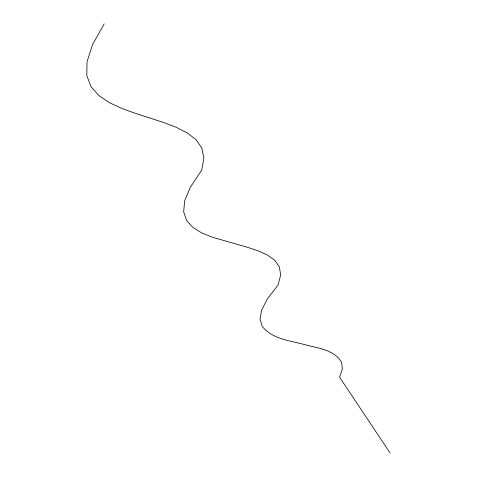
<?xml version="1.0" encoding="UTF-8"?>
<svg xmlns="http://www.w3.org/2000/svg" width="477" height="477" viewBox="0 0 477 477"><rect width="100%" height="100%" fill="white"/><g stroke="black" fill="none" stroke-linecap="round" stroke-linejoin="round"><path stroke-width="0.72" d="M104.177 23.85L92.466 44.802L87.005 61.867L86.82 75.646L91.018 86.689L98.757 95.507L109.227 102.585L121.659 108.374L135.289 113.317L163.206 122.35L176.055 127.234L187.217 132.886L196.017 139.666L201.783 147.93L203.876 158.006L201.688 170.217L190.377 187.145L184.653 200.853L183.663 211.836L186.626 220.535L192.786 227.38L201.425 232.764L211.854 237.081L247.134 247.211L258.045 250.807L267.466 255.07L274.776 260.317L279.367 266.852L280.667 274.961L278.109 284.93L267.311 298.984L261.551 310.306L260.084 319.298L262.207 326.346C272.075 338.956 289.402 340.512 303.855 344.388C316.99 348.132 333.924 349.307 341.604 362.24L342.361 368.924L339.618 377.247L390.18 453.15"/></g></svg>
